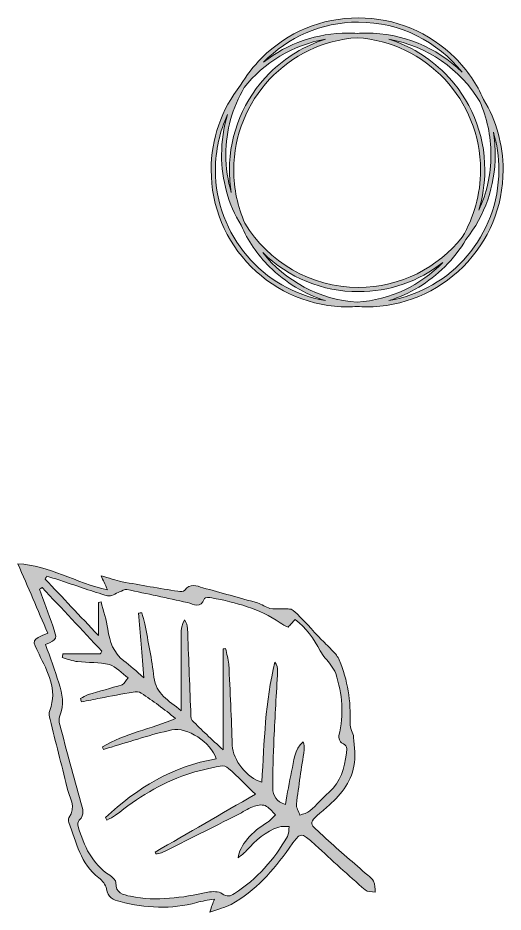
# Model space of a CAD drawing. Header units: inches. Extents: x 792 to 7891, y -1041 to 2748.
# Drawn here: x 2621 to 3759, y -1008 to 1087 of the extents above; entities that cross this region are included whole.
import ezdxf

# ---------------------------------------------------------------- set-up
doc = ezdxf.new("R2010")
doc.units = ezdxf.units.IN
doc.header["$MEASUREMENT"] = 0
doc.layers.add('Layer 1', color=7, linetype='Continuous')

# ---------------------------------------------------------------- blocks, each defined once
blk = doc.blocks.new('block 8')
at = {"layer": 'Layer 1', "lineweight": 0}
for points, knots in [([(3455.1, -935.5), (3453, -930), (3446.5, -926.1), (3441.7, -921.9), (3408.9, -893.1), (3375.1, -865.4), (3343.4, -835.4), (3302.6, -796.8), (3295.1, -805.2), (3345.2, -762.2), (3376, -735.8), (3401.7, -706.2), (3409, -665.8), (3412.9, -644.2), (3409.9, -621), (3408.2, -598.7), (3407.4, -587.6), (3399.2, -576.7), (3399.8, -565.9), (3402.2, -514.2), (3394.1, -464.6), (3374.5, -417), (3371.4, -409.4), (3365.4, -402.8), (3359.8, -396.6), (3351.4, -387.3), (3341.9, -378.9), (3333.2, -369.9), (3311.2, -346.9), (3290.1, -322.9), (3266.8, -301.2), (3261.2, -296), (3248.6, -298.3), (3239.2, -297.6), (3230.1, -297), (3220.6, -298.7), (3212.1, -296.4), (3201.9, -293.7), (3192.9, -286.5), (3182.7, -283.6), (3140.2, -271.3), (3097.4, -259.9), (3054.8, -247.9), (3039.7, -243.7), (3024.9, -236.7), (3012.2, -253.8), (3009.9, -256.9), (3001.6, -257.1), (2996.4, -256.3), (2952.7, -249.2), (2908.9, -242), (2865.4, -233.9), (2850, -231), (2835.1, -225.3), (2815.9, -219.7), (2821.3, -231.3), (2824.7, -238.5), (2831.4, -252.9), (2756.3, -236.7), (2694.2, -195.6), (2621, -191.9), (2644.7, -246.7), (2667.7, -299.9), (2691.1, -354.2), (2651.4, -371.2), (2654.4, -369.8), (2670.6, -403.5), (2690.2, -444.5), (2715.2, -486), (2695.6, -535.4), (2693.2, -541.4), (2694.7, -549.8), (2696.4, -556.5), (2709.3, -609.3), (2723.3, -661.8), (2735.7, -714.6), (2741.3, -738.3), (2759.3, -761.7), (2740.6, -787.5), (2739, -789.8), (2739.6, -794.8), (2740.7, -797.9), (2757.8, -844.5), (2767.6, -895), (2810.8, -927.9), (2818.8, -934.1), (2827.1, -944.2), (2828.7, -953.5), (2832.1, -973), (2844.6, -979.6), (2860.5, -983.5), (2920.4, -998.3), (2980.4, -1002.8), (3040.8, -985.4), (3053.2, -981.8), (3066.1, -980.4), (3081.8, -977.5), (3077.9, -988.2), (3075.6, -994.5), (3070.7, -1008.1), (3091.1, -1000.8), (3107, -997.3), (3120.8, -989.9), (3178.4, -958.9), (3219.9, -910.5), (3256.9, -858.3), (3284.4, -819.5), (3283.4, -818.8), (3318.8, -851.1), (3357.4, -886.3), (3395.7, -921.8), (3435.1, -956.2), (3440.4, -960.9), (3450.9, -959.9), (3459, -961.5), (3457.9, -952.8), (3458.1, -943.5), (3455.1, -935.5)], [0, 0, 0, 0, 1, 1, 1, 2, 2, 2, 3, 3, 3, 4, 4, 4, 5, 5, 5, 6, 6, 6, 7, 7, 7, 8, 8, 8, 9, 9, 9, 10, 10, 10, 11, 11, 11, 12, 12, 12, 13, 13, 13, 14, 14, 14, 15, 15, 15, 16, 16, 16, 17, 17, 17, 18, 18, 18, 19, 19, 19, 20, 20, 20, 21, 21, 21, 22, 22, 22, 23, 23, 23, 24, 24, 24, 25, 25, 25, 26, 26, 26, 27, 27, 27, 28, 28, 28, 29, 29, 29, 30, 30, 30, 31, 31, 31, 32, 32, 32, 33, 33, 33, 34, 34, 34, 35, 35, 35, 36, 36, 36, 37, 37, 37, 38, 38, 38, 39, 39, 39, 39]), ([(3282.3, -780.8), (3279.4, -772.2), (3273.2, -763.1), (3274.1, -755), (3279.2, -712.4), (3286.2, -670), (3292.2, -627.6), (3293.1, -621.6), (3292.4, -615.4), (3289.9, -608.7), (3268.1, -627.2), (3268.7, -654.4), (3262.8, -678.7), (3256.9, -703.6), (3253.2, -729), (3248.2, -755.7), (3227.1, -749.9), (3218.7, -735.2), (3218.6, -717.4), (3218.3, -678.8), (3219.6, -640.2), (3221.4, -601.7), (3223.8, -548.8), (3227.3, -496), (3229.9, -443.2), (3230.3, -436.2), (3228.3, -429.1), (3223.8, -422.1), (3200.7, -514.6), (3198.7, -609.1), (3193.1, -703.4), (3158.2, -694.6), (3124.8, -651.2), (3123.7, -617.8), (3121.7, -554.2), (3118.7, -490.6), (3115.4, -427), (3114.7, -414.8), (3110.5, -402.6), (3108, -390.5), (3106, -390.7), (3104, -391), (3102, -391.2), (3102, -391.2), (3102, -628.1), (3102, -628.1), (3074.8, -602.4), (3051.4, -581.3), (3029.7, -558.7), (3025.3, -554.2), (3026.5, -543.8), (3026.2, -536), (3023.6, -471.7), (3021.4, -407.4), (3018.7, -343.1), (3018.5, -336.5), (3016.3, -330), (3011.3, -323.5), (3000.1, -344.8), (3004.6, -367.8), (3003.8, -390), (3003, -413.5), (3004, -437.2), (3004, -460.8), (3004.1, -484), (3004.1, -507.2), (3004.1, -536.1), (2974.1, -511.9), (2944.5, -496.9), (2940, -457.5), (2935.3, -415.7), (2926.2, -374.4), (2918.7, -332.9), (2917.1, -324), (2913.9, -315.4), (2911.5, -306.7), (2908.9, -307), (2906.3, -307.3), (2903.6, -307.5), (2907.7, -355.5), (2911.7, -403.4), (2916.3, -458.9), (2897.8, -443), (2884.4, -430.3), (2869.7, -419.2), (2845, -400.4), (2836.3, -374.6), (2832, -345.2), (2828.8, -323.5), (2821.4, -302.3), (2815.9, -280.9), (2813.9, -281.4), (2812, -281.9), (2810, -282.4), (2810, -282.4), (2810, -360.1), (2810, -360.1), (2766.1, -313.6), (2725.5, -270.6), (2684.9, -227.6), (2686.4, -225.3), (2687.8, -223), (2689.2, -220.7), (2701.5, -224.7), (2713.8, -228.6), (2726, -232.6), (2761.1, -244.3), (2795.9, -257), (2831.4, -266.9), (2839.3, -269), (2850, -261.1), (2859.4, -257.8), (2865.1, -255.8), (2871.3, -251.2), (2876.3, -252.2), (2923.8, -261.8), (2971.1, -272.3), (3018.4, -282.8), (3033.4, -286.1), (3050, -298.7), (3058.6, -273.1), (3059.3, -270.8), (3070.1, -270.3), (3075.7, -271.5), (3132.1, -282.5), (3187.3, -296.8), (3235.6, -330.1), (3241.3, -334.1), (3247.8, -336.9), (3254.5, -340.6), (3260.1, -334.5), (3264.7, -329.3), (3271.1, -322.2), (3297.2, -341.9), (3314.8, -367.8), (3330, -396.1), (3336.5, -408.1), (3346.8, -417.9), (3354.8, -429.1), (3359.2, -435.3), (3364, -441.8), (3366.3, -448.9), (3381.5, -496.8), (3386.2, -545.2), (3373.8, -594.6), (3372.6, -599.7), (3376.4, -610.3), (3380.1, -611.6), (3393.6, -616.3), (3392.7, -626), (3391.2, -635.9), (3386.2, -670.2), (3378.9, -703.2), (3350.4, -727.5), (3334.6, -740.9), (3321.5, -757.3), (3305.9, -770.9), (3299.8, -776.2), (3290.3, -777.6), (3282.3, -780.8)], [0, 0, 0, 0, 1, 1, 1, 2, 2, 2, 3, 3, 3, 4, 4, 4, 5, 5, 5, 6, 6, 6, 7, 7, 7, 8, 8, 8, 9, 9, 9, 10, 10, 10, 11, 11, 11, 12, 12, 12, 13, 13, 13, 14, 14, 14, 15, 15, 15, 16, 16, 16, 17, 17, 17, 18, 18, 18, 19, 19, 19, 20, 20, 20, 21, 21, 21, 22, 22, 22, 23, 23, 23, 24, 24, 24, 25, 25, 25, 26, 26, 26, 27, 27, 27, 28, 28, 28, 29, 29, 29, 30, 30, 30, 31, 31, 31, 32, 32, 32, 33, 33, 33, 34, 34, 34, 35, 35, 35, 36, 36, 36, 37, 37, 37, 38, 38, 38, 39, 39, 39, 40, 40, 40, 41, 41, 41, 42, 42, 42, 43, 43, 43, 44, 44, 44, 45, 45, 45, 46, 46, 46, 47, 47, 47, 48, 48, 48, 49, 49, 49, 50, 50, 50, 51, 51, 51, 52, 52, 52, 53, 53, 53, 53]), ([(3253, -830.9), (3222, -885.1), (3181.5, -930.6), (3128.8, -964.8), (3119.1, -971), (3111.6, -972.7), (3100.1, -964.9), (3091.7, -959.2), (3076.9, -959.2), (3066, -961.5), (3006.2, -974.2), (2946.4, -983.8), (2885.3, -971), (2867.6, -967.3), (2849.9, -964.3), (2850.9, -939), (2851.1, -933.3), (2842.8, -925.8), (2836.7, -921.8), (2794.4, -895), (2776.1, -852.8), (2762.2, -807.8), (2760.8, -803.2), (2761.6, -795.3), (2764.6, -792.5), (2778.8, -779.5), (2773.1, -765.9), (2768.9, -751.1), (2751.8, -690.6), (2735.4, -630), (2719.3, -569.3), (2717.5, -562.7), (2716.5, -554.3), (2719.1, -548.5), (2731.2, -522), (2725, -496.4), (2717, -471.1), (2707.6, -441.4), (2696.8, -412.1), (2686, -380.8), (2713.6, -369.1), (2713.9, -368.6), (2702.9, -337.3), (2692.7, -308.7), (2682.3, -280.1), (2671.9, -251.5), (2673.9, -250.1), (2675.9, -248.6), (2677.9, -247.2), (2724.5, -297), (2771, -346.7), (2817.6, -396.4), (2816.5, -398.7), (2815.4, -400.9), (2814.3, -403.1), (2814.3, -403.1), (2726.7, -403.1), (2726.7, -403.1), (2726.2, -406), (2725.7, -408.9), (2725.1, -411.8), (2737.1, -415), (2748.9, -419.7), (2761.1, -421.1), (2785.9, -423.9), (2811.9, -421.5), (2835.5, -428), (2851.7, -432.4), (2864.7, -448.3), (2879.2, -459.1), (2874.6, -464.6), (2871.1, -473.2), (2865.4, -475.1), (2839.1, -483.8), (2812.1, -490.5), (2785.5, -498.4), (2779.2, -500.3), (2773.7, -504.6), (2767.8, -507.8), (2768.5, -510.3), (2769.3, -512.9), (2770, -515.5), (2784.5, -512.6), (2799, -509.5), (2813.6, -506.8), (2839.5, -501.9), (2865.3, -496.8), (2891.3, -492.6), (2897.3, -491.6), (2905.3, -491.7), (2910, -494.8), (2937.5, -513.1), (2964.4, -532.4), (2990.4, -554.3), (2932.3, -578.8), (2871.9, -589.9), (2819.6, -620.9), (2820.2, -622.9), (2820.9, -624.9), (2821.6, -626.9), (2827.8, -625), (2833.9, -623), (2840.2, -621.2), (2887.4, -607.6), (2934.1, -591.5), (2982, -581.1), (3018.4, -573.3), (3073.3, -610.7), (3086.2, -648.8), (2984.1, -666.1), (2900.4, -717.6), (2826.4, -786.3), (2827.5, -788.3), (2828.6, -790.3), (2829.6, -792.3), (2836.5, -788.6), (2844.2, -785.9), (2850.2, -781.1), (2900.8, -740.6), (2955.1, -706.5), (3016.8, -685.6), (3042.4, -677), (3069.1, -671.3), (3095.6, -665.7), (3101.6, -664.4), (3110.6, -667.1), (3115.2, -671.2), (3136.7, -690.8), (3157.1, -711.6), (3178, -732), (3097.6, -778.3), (3020.2, -822.8), (2942.8, -867.3), (2943.3, -868.8), (2943.7, -870.3), (2944.1, -871.9), (2948.8, -871), (2954, -871.2), (2958.1, -869.1), (3017.5, -839.6), (3076.8, -809.9), (3136, -780.1), (3148.1, -774), (3159.4, -765.9), (3172, -761.1), (3180.8, -757.8), (3192.5, -755.3), (3200.5, -758.6), (3210, -762.4), (3216.9, -772.7), (3225, -780.3), (3218.5, -786.3), (3212.9, -793.8), (3205.4, -798.2), (3171.4, -818.3), (3140, -852), (3137.1, -881), (3143.9, -875.4), (3151.5, -870.6), (3157.3, -864.1), (3178.5, -840.3), (3201.4, -818.8), (3232.5, -809), (3240.1, -806.6), (3248.8, -808), (3257, -807.6), (3255.8, -815.4), (3256.6, -824.5), (3253, -830.9)], [0, 0, 0, 0, 1, 1, 1, 2, 2, 2, 3, 3, 3, 4, 4, 4, 5, 5, 5, 6, 6, 6, 7, 7, 7, 8, 8, 8, 9, 9, 9, 10, 10, 10, 11, 11, 11, 12, 12, 12, 13, 13, 13, 14, 14, 14, 15, 15, 15, 16, 16, 16, 17, 17, 17, 18, 18, 18, 19, 19, 19, 20, 20, 20, 21, 21, 21, 22, 22, 22, 23, 23, 23, 24, 24, 24, 25, 25, 25, 26, 26, 26, 27, 27, 27, 28, 28, 28, 29, 29, 29, 30, 30, 30, 31, 31, 31, 32, 32, 32, 33, 33, 33, 34, 34, 34, 35, 35, 35, 36, 36, 36, 37, 37, 37, 38, 38, 38, 39, 39, 39, 40, 40, 40, 41, 41, 41, 42, 42, 42, 43, 43, 43, 44, 44, 44, 45, 45, 45, 46, 46, 46, 47, 47, 47, 48, 48, 48, 49, 49, 49, 50, 50, 50, 51, 51, 51, 52, 52, 52, 53, 53, 53, 54, 54, 54, 55, 55, 55, 56, 56, 56, 56])]:
    blk.add_open_spline(points, degree=3, knots=knots, dxfattribs=at)

msp = doc.modelspace()

# ---------------------------------------------------------------- hatches: boundary and pattern name
at = {"layer": 'Layer 1', "true_color": 0x54320c}
h = msp.add_hatch(color=48, dxfattribs=at)
h.dxf.hatch_style = 2
edge = h.paths.add_edge_path()
edge.add_spline(control_points=[(3713, 896.4), (3697.2, 932.1), (3674.7, 965), (3646.2, 993.5), (3585.7, 1054.1), (3505.1, 1087.5), (3419.4, 1087.5), (3333.7, 1087.5), (3253.2, 1054.1), (3192.6, 993.5), (3173.2, 974.1), (3156.5, 952.6), (3142.9, 929.5), (3098.4, 873.2), (3074.2, 804), (3074.2, 731.1), (3074.2, 645.4), (3107.6, 564.9), (3168.2, 504.3), (3228.8, 443.7), (3309.3, 410.3), (3395, 410.3), (3402.2, 410.3), (3409.4, 410.6), (3416.5, 411), (3423.6, 410.6), (3430.7, 410.3), (3437.9, 410.3), (3523.6, 410.3), (3604.2, 443.7), (3664.7, 504.3), (3725.3, 564.9), (3758.7, 645.4), (3758.7, 731.1), (3758.7, 790.3), (3742.8, 847), (3713, 896.4)], knot_values=[0, 0, 0, 0, 1, 1, 1, 2, 2, 2, 3, 3, 3, 4, 4, 4, 5, 5, 5, 6, 6, 6, 7, 7, 7, 8, 8, 8, 9, 9, 9, 10, 10, 10, 11, 11, 11, 12, 12, 12, 12], degree=3, periodic=1)
edge = h.paths.add_edge_path()
edge.add_spline(control_points=[(3730.2, 766.7), (3730.2, 720.4), (3720, 676.5), (3701.9, 637.1), (3711, 667.1), (3715.8, 698.8), (3715.8, 731.1), (3715.8, 816.8), (3682.4, 897.4), (3621.8, 957.9), (3584.6, 995.2), (3539.8, 1022.1), (3491, 1037.4), (3581.2, 1021.8), (3658.2, 967.2), (3703.9, 891.7), (3720.8, 853.4), (3730.2, 811.1), (3730.2, 766.7)], knot_values=[0, 0, 0, 0, 1, 1, 1, 2, 2, 2, 3, 3, 3, 4, 4, 4, 5, 5, 5, 6, 6, 6, 6], degree=3, periodic=1)
edge = h.paths.add_edge_path()
edge.add_spline(control_points=[(3416.5, 421.1), (3327, 427.2), (3247.8, 471.4), (3195, 537.5), (3255.3, 478.4), (3334.9, 445.9), (3419.4, 445.9), (3492.1, 445.9), (3561, 469.9), (3617.3, 514.1), (3565.5, 461.1), (3494.9, 426.5), (3416.5, 421.1)], knot_values=[0, 0, 0, 0, 1, 1, 1, 2, 2, 2, 3, 3, 3, 4, 4, 4, 4], degree=3, periodic=1)
edge = h.paths.add_edge_path()
edge.add_spline(control_points=[(3419.4, 455.9), (3306.8, 455.9), (3207.9, 516.1), (3153.4, 606.1), (3136.5, 644.4), (3127.1, 686.7), (3127.1, 731.1), (3127.1, 895.3), (3255.1, 1030.1), (3416.5, 1041.1), (3577.9, 1030.1), (3705.8, 895.3), (3705.8, 731.1), (3705.8, 673.8), (3690.2, 620), (3662.9, 573.8), (3606, 502), (3518, 455.9), (3419.4, 455.9)], knot_values=[0, 0, 0, 0, 1, 1, 1, 2, 2, 2, 3, 3, 3, 4, 4, 4, 5, 5, 5, 6, 6, 6, 6], degree=3, periodic=1)
edge = h.paths.add_edge_path()
edge.add_spline(control_points=[(3341.9, 1037.4), (3293.1, 1022.1), (3248.3, 995.2), (3211.1, 957.9), (3150.5, 897.4), (3117.1, 816.8), (3117.1, 731.1), (3117.1, 713.2), (3118.6, 695.6), (3121.4, 678.3), (3113.1, 706.3), (3108.6, 736), (3108.6, 766.7), (3108.6, 824), (3124.3, 877.8), (3151.5, 924), (3198, 982.6), (3265.2, 1024.1), (3341.9, 1037.4)], knot_values=[0, 0, 0, 0, 1, 1, 1, 2, 2, 2, 3, 3, 3, 4, 4, 4, 5, 5, 5, 6, 6, 6, 6], degree=3, periodic=1)
edge = h.paths.add_edge_path()
edge.add_spline(control_points=[(3419.4, 1077.5), (3517.6, 1077.5), (3605.3, 1031.7), (3662.3, 960.3), (3602, 1019.4), (3522.5, 1051.9), (3437.9, 1051.9), (3430.7, 1051.9), (3423.6, 1051.6), (3416.5, 1051.2), (3409.4, 1051.6), (3402.2, 1051.9), (3395, 1051.9), (3322.4, 1051.9), (3253.4, 1027.9), (3197.2, 983.7), (3253.6, 1041.5), (3332.4, 1077.5), (3419.4, 1077.5)], knot_values=[0, 0, 0, 0, 1, 1, 1, 2, 2, 2, 3, 3, 3, 4, 4, 4, 5, 5, 5, 6, 6, 6, 6], degree=3, periodic=1)
edge = h.paths.add_edge_path()
edge.add_spline(control_points=[(3084.2, 731.1), (3084.2, 777.3), (3094.4, 821.3), (3112.6, 860.7), (3103.4, 830.6), (3098.6, 799), (3098.6, 766.7), (3098.6, 707.5), (3114.5, 650.8), (3144.3, 601.4), (3160.1, 565.7), (3182.6, 532.8), (3211.1, 504.3), (3248.3, 467.1), (3293.1, 440.1), (3341.9, 424.9), (3195.8, 450.1), (3084.2, 577.8), (3084.2, 731.1)], knot_values=[0, 0, 0, 0, 1, 1, 1, 2, 2, 2, 3, 3, 3, 4, 4, 4, 5, 5, 5, 6, 6, 6, 6], degree=3, periodic=1)
edge = h.paths.add_edge_path()
edge.add_spline(control_points=[(3491, 424.9), (3539.8, 440.1), (3584.6, 467.1), (3621.8, 504.3), (3641.3, 523.7), (3657.9, 545.2), (3671.5, 568.2), (3716, 624.6), (3740.2, 693.8), (3740.2, 766.7), (3740.2, 784.6), (3738.7, 802.2), (3735.9, 819.5), (3744.2, 791.5), (3748.7, 761.8), (3748.7, 731.1), (3748.7, 577.8), (3637.2, 450.1), (3491, 424.9)], knot_values=[0, 0, 0, 0, 1, 1, 1, 2, 2, 2, 3, 3, 3, 4, 4, 4, 5, 5, 5, 6, 6, 6, 6], degree=3, periodic=1)
h = msp.add_hatch(color=48, dxfattribs=at)
h.dxf.hatch_style = 2
edge = h.paths.add_edge_path()
edge.add_spline(control_points=[(3455.1, -935.5), (3453, -930), (3446.5, -926.1), (3441.7, -921.9), (3408.9, -893.1), (3375.1, -865.4), (3343.4, -835.4), (3302.6, -796.8), (3295.1, -805.2), (3345.2, -762.2), (3376, -735.8), (3401.7, -706.2), (3409, -665.8), (3412.9, -644.2), (3409.9, -621), (3408.2, -598.7), (3407.4, -587.6), (3399.2, -576.7), (3399.8, -565.9), (3402.2, -514.2), (3394.1, -464.6), (3374.5, -417), (3371.4, -409.4), (3365.4, -402.8), (3359.8, -396.6), (3351.4, -387.3), (3341.9, -378.9), (3333.2, -369.9), (3311.2, -346.9), (3290.1, -322.9), (3266.8, -301.2), (3261.2, -296), (3248.6, -298.3), (3239.2, -297.6), (3230.1, -297), (3220.6, -298.7), (3212.1, -296.4), (3201.9, -293.7), (3192.9, -286.5), (3182.7, -283.6), (3140.2, -271.3), (3097.4, -259.9), (3054.8, -247.9), (3039.7, -243.7), (3024.9, -236.7), (3012.2, -253.8), (3009.9, -256.9), (3001.6, -257.1), (2996.4, -256.3), (2952.7, -249.2), (2908.9, -242), (2865.4, -233.9), (2850, -231), (2835.1, -225.3), (2815.9, -219.7), (2821.3, -231.3), (2824.7, -238.5), (2831.4, -252.9), (2756.3, -236.7), (2694.2, -195.6), (2621, -191.9), (2644.7, -246.7), (2667.7, -299.9), (2691.1, -354.2), (2651.4, -371.2), (2654.4, -369.8), (2670.6, -403.5), (2690.2, -444.5), (2715.2, -486), (2695.6, -535.4), (2693.2, -541.4), (2694.7, -549.8), (2696.4, -556.5), (2709.3, -609.3), (2723.3, -661.8), (2735.7, -714.6), (2741.3, -738.3), (2759.3, -761.7), (2740.6, -787.5), (2739, -789.8), (2739.6, -794.8), (2740.7, -797.9), (2757.8, -844.5), (2767.6, -895), (2810.8, -927.9), (2818.8, -934.1), (2827.1, -944.2), (2828.7, -953.5), (2832.1, -973), (2844.6, -979.6), (2860.5, -983.5), (2920.4, -998.3), (2980.4, -1002.8), (3040.8, -985.4), (3053.2, -981.8), (3066.1, -980.4), (3081.8, -977.5), (3077.9, -988.2), (3075.6, -994.5), (3070.7, -1008.1), (3091.1, -1000.8), (3107, -997.3), (3120.8, -989.9), (3178.4, -958.9), (3219.9, -910.5), (3256.9, -858.3), (3284.4, -819.5), (3283.4, -818.8), (3318.8, -851.1), (3357.4, -886.3), (3395.7, -921.8), (3435.1, -956.2), (3440.4, -960.9), (3450.9, -959.9), (3459, -961.5), (3457.9, -952.8), (3458.1, -943.5), (3455.1, -935.5)], knot_values=[0, 0, 0, 0, 1, 1, 1, 2, 2, 2, 3, 3, 3, 4, 4, 4, 5, 5, 5, 6, 6, 6, 7, 7, 7, 8, 8, 8, 9, 9, 9, 10, 10, 10, 11, 11, 11, 12, 12, 12, 13, 13, 13, 14, 14, 14, 15, 15, 15, 16, 16, 16, 17, 17, 17, 18, 18, 18, 19, 19, 19, 20, 20, 20, 21, 21, 21, 22, 22, 22, 23, 23, 23, 24, 24, 24, 25, 25, 25, 26, 26, 26, 27, 27, 27, 28, 28, 28, 29, 29, 29, 30, 30, 30, 31, 31, 31, 32, 32, 32, 33, 33, 33, 34, 34, 34, 35, 35, 35, 36, 36, 36, 37, 37, 37, 38, 38, 38, 39, 39, 39, 39], degree=3, periodic=1)
edge = h.paths.add_edge_path()
edge.add_spline(control_points=[(3253, -830.9), (3222, -885.1), (3181.5, -930.6), (3128.8, -964.8), (3119.1, -971), (3111.6, -972.7), (3100.1, -964.9), (3091.7, -959.2), (3076.9, -959.2), (3066, -961.5), (3006.2, -974.2), (2946.4, -983.8), (2885.3, -971), (2867.6, -967.3), (2849.9, -964.3), (2850.9, -939), (2851.1, -933.3), (2842.8, -925.8), (2836.7, -921.8), (2794.4, -895), (2776.1, -852.8), (2762.2, -807.8), (2760.8, -803.2), (2761.6, -795.3), (2764.6, -792.5), (2778.8, -779.5), (2773.1, -765.9), (2768.9, -751.1), (2751.8, -690.6), (2735.4, -630), (2719.3, -569.3), (2717.5, -562.7), (2716.5, -554.3), (2719.1, -548.5), (2731.2, -522), (2725, -496.4), (2717, -471.1), (2707.6, -441.4), (2696.8, -412.1), (2686, -380.8), (2713.6, -369.1), (2713.9, -368.6), (2702.9, -337.3), (2692.7, -308.7), (2682.3, -280.1), (2671.9, -251.5), (2673.9, -250.1), (2675.9, -248.6), (2677.9, -247.2), (2724.5, -297), (2771, -346.7), (2817.6, -396.4), (2816.5, -398.7), (2815.4, -400.9), (2814.3, -403.1), (2814.3, -403.1), (2726.7, -403.1), (2726.7, -403.1), (2726.2, -406), (2725.7, -408.9), (2725.1, -411.8), (2737.1, -415), (2748.9, -419.7), (2761.1, -421.1), (2785.9, -423.9), (2811.9, -421.5), (2835.5, -428), (2851.7, -432.4), (2864.7, -448.3), (2879.2, -459.1), (2874.6, -464.6), (2871.1, -473.2), (2865.4, -475.1), (2839.1, -483.8), (2812.1, -490.5), (2785.5, -498.4), (2779.2, -500.3), (2773.7, -504.6), (2767.8, -507.8), (2768.5, -510.3), (2769.3, -512.9), (2770, -515.5), (2784.5, -512.6), (2799, -509.5), (2813.6, -506.8), (2839.5, -501.9), (2865.3, -496.8), (2891.3, -492.6), (2897.3, -491.6), (2905.3, -491.7), (2910, -494.8), (2937.5, -513.1), (2964.4, -532.4), (2990.4, -554.3), (2932.3, -578.8), (2871.9, -589.9), (2819.6, -620.9), (2820.2, -622.9), (2820.9, -624.9), (2821.6, -626.9), (2827.8, -625), (2833.9, -623), (2840.2, -621.2), (2887.4, -607.6), (2934.1, -591.5), (2982, -581.1), (3018.4, -573.3), (3073.3, -610.7), (3086.2, -648.8), (2984.1, -666.1), (2900.4, -717.6), (2826.4, -786.3), (2827.5, -788.3), (2828.6, -790.3), (2829.6, -792.3), (2836.5, -788.6), (2844.2, -785.9), (2850.2, -781.1), (2900.8, -740.6), (2955.1, -706.5), (3016.8, -685.6), (3042.4, -677), (3069.1, -671.3), (3095.6, -665.7), (3101.6, -664.4), (3110.6, -667.1), (3115.2, -671.2), (3136.7, -690.8), (3157.1, -711.6), (3178, -732), (3097.6, -778.3), (3020.2, -822.8), (2942.8, -867.3), (2943.3, -868.8), (2943.7, -870.3), (2944.1, -871.9), (2948.8, -871), (2954, -871.2), (2958.1, -869.1), (3017.5, -839.6), (3076.8, -809.9), (3136, -780.1), (3148.1, -774), (3159.4, -765.9), (3172, -761.1), (3180.8, -757.8), (3192.5, -755.3), (3200.5, -758.6), (3210, -762.4), (3216.9, -772.7), (3225, -780.3), (3218.5, -786.3), (3212.9, -793.8), (3205.4, -798.2), (3171.4, -818.3), (3140, -852), (3137.1, -881), (3143.9, -875.4), (3151.5, -870.6), (3157.3, -864.1), (3178.5, -840.3), (3201.4, -818.8), (3232.5, -809), (3240.1, -806.6), (3248.8, -808), (3257, -807.6), (3255.8, -815.4), (3256.6, -824.5), (3253, -830.9)], knot_values=[0, 0, 0, 0, 1, 1, 1, 2, 2, 2, 3, 3, 3, 4, 4, 4, 5, 5, 5, 6, 6, 6, 7, 7, 7, 8, 8, 8, 9, 9, 9, 10, 10, 10, 11, 11, 11, 12, 12, 12, 13, 13, 13, 14, 14, 14, 15, 15, 15, 16, 16, 16, 17, 17, 17, 18, 18, 18, 19, 19, 19, 20, 20, 20, 21, 21, 21, 22, 22, 22, 23, 23, 23, 24, 24, 24, 25, 25, 25, 26, 26, 26, 27, 27, 27, 28, 28, 28, 29, 29, 29, 30, 30, 30, 31, 31, 31, 32, 32, 32, 33, 33, 33, 34, 34, 34, 35, 35, 35, 36, 36, 36, 37, 37, 37, 38, 38, 38, 39, 39, 39, 40, 40, 40, 41, 41, 41, 42, 42, 42, 43, 43, 43, 44, 44, 44, 45, 45, 45, 46, 46, 46, 47, 47, 47, 48, 48, 48, 49, 49, 49, 50, 50, 50, 51, 51, 51, 52, 52, 52, 53, 53, 53, 54, 54, 54, 55, 55, 55, 56, 56, 56, 56], degree=3, periodic=1)
edge = h.paths.add_edge_path()
edge.add_spline(control_points=[(3282.3, -780.8), (3279.4, -772.2), (3273.2, -763.1), (3274.1, -755), (3279.2, -712.4), (3286.2, -670), (3292.2, -627.6), (3293.1, -621.6), (3292.4, -615.4), (3289.9, -608.7), (3268.1, -627.2), (3268.7, -654.4), (3262.8, -678.7), (3256.9, -703.6), (3253.2, -729), (3248.2, -755.7), (3227.1, -749.9), (3218.7, -735.2), (3218.6, -717.4), (3218.3, -678.8), (3219.6, -640.2), (3221.4, -601.7), (3223.8, -548.8), (3227.3, -496), (3229.9, -443.2), (3230.3, -436.2), (3228.3, -429.1), (3223.8, -422.1), (3200.7, -514.6), (3198.7, -609.1), (3193.1, -703.4), (3158.2, -694.6), (3124.8, -651.2), (3123.7, -617.8), (3121.7, -554.2), (3118.7, -490.6), (3115.4, -427), (3114.7, -414.8), (3110.5, -402.6), (3108, -390.5), (3106, -390.7), (3104, -391), (3102, -391.2), (3102, -391.2), (3102, -628.1), (3102, -628.1), (3074.8, -602.4), (3051.4, -581.3), (3029.7, -558.7), (3025.3, -554.2), (3026.5, -543.8), (3026.2, -536), (3023.6, -471.7), (3021.4, -407.4), (3018.7, -343.1), (3018.5, -336.5), (3016.3, -330), (3011.3, -323.5), (3000.1, -344.8), (3004.6, -367.8), (3003.8, -390), (3003, -413.5), (3004, -437.2), (3004, -460.8), (3004.1, -484), (3004.1, -507.2), (3004.1, -536.1), (2974.1, -511.9), (2944.5, -496.9), (2940, -457.5), (2935.3, -415.7), (2926.2, -374.4), (2918.7, -332.9), (2917.1, -324), (2913.9, -315.4), (2911.5, -306.7), (2908.9, -307), (2906.3, -307.3), (2903.6, -307.5), (2907.7, -355.5), (2911.7, -403.4), (2916.3, -458.9), (2897.8, -443), (2884.4, -430.3), (2869.7, -419.2), (2845, -400.4), (2836.3, -374.6), (2832, -345.2), (2828.8, -323.5), (2821.4, -302.3), (2815.9, -280.9), (2813.9, -281.4), (2812, -281.9), (2810, -282.4), (2810, -282.4), (2810, -360.1), (2810, -360.1), (2766.1, -313.6), (2725.5, -270.6), (2684.9, -227.6), (2686.4, -225.3), (2687.8, -223), (2689.2, -220.7), (2701.5, -224.7), (2713.8, -228.6), (2726, -232.6), (2761.1, -244.3), (2795.9, -257), (2831.4, -266.9), (2839.3, -269), (2850, -261.1), (2859.4, -257.8), (2865.1, -255.8), (2871.3, -251.2), (2876.3, -252.2), (2923.8, -261.8), (2971.1, -272.3), (3018.4, -282.8), (3033.4, -286.1), (3050, -298.7), (3058.6, -273.1), (3059.3, -270.8), (3070.1, -270.3), (3075.7, -271.5), (3132.1, -282.5), (3187.3, -296.8), (3235.6, -330.1), (3241.3, -334.1), (3247.8, -336.9), (3254.5, -340.6), (3260.1, -334.5), (3264.7, -329.3), (3271.1, -322.2), (3297.2, -341.9), (3314.8, -367.8), (3330, -396.1), (3336.5, -408.1), (3346.8, -417.9), (3354.8, -429.1), (3359.2, -435.3), (3364, -441.8), (3366.3, -448.9), (3381.5, -496.8), (3386.2, -545.2), (3373.8, -594.6), (3372.6, -599.7), (3376.4, -610.3), (3380.1, -611.6), (3393.6, -616.3), (3392.7, -626), (3391.2, -635.9), (3386.2, -670.2), (3378.9, -703.2), (3350.4, -727.5), (3334.6, -740.9), (3321.5, -757.3), (3305.9, -770.9), (3299.8, -776.2), (3290.3, -777.6), (3282.3, -780.8)], knot_values=[0, 0, 0, 0, 1, 1, 1, 2, 2, 2, 3, 3, 3, 4, 4, 4, 5, 5, 5, 6, 6, 6, 7, 7, 7, 8, 8, 8, 9, 9, 9, 10, 10, 10, 11, 11, 11, 12, 12, 12, 13, 13, 13, 14, 14, 14, 15, 15, 15, 16, 16, 16, 17, 17, 17, 18, 18, 18, 19, 19, 19, 20, 20, 20, 21, 21, 21, 22, 22, 22, 23, 23, 23, 24, 24, 24, 25, 25, 25, 26, 26, 26, 27, 27, 27, 28, 28, 28, 29, 29, 29, 30, 30, 30, 31, 31, 31, 32, 32, 32, 33, 33, 33, 34, 34, 34, 35, 35, 35, 36, 36, 36, 37, 37, 37, 38, 38, 38, 39, 39, 39, 40, 40, 40, 41, 41, 41, 42, 42, 42, 43, 43, 43, 44, 44, 44, 45, 45, 45, 46, 46, 46, 47, 47, 47, 48, 48, 48, 49, 49, 49, 50, 50, 50, 51, 51, 51, 52, 52, 52, 53, 53, 53, 53], degree=3, periodic=1)

# ---------------------------------------------------------------- linework, layer by layer
at = {"layer": 'Layer 1', "lineweight": 0}
for points, knots in [([(3713, 896.4), (3697.2, 932.1), (3674.7, 965), (3646.2, 993.5), (3585.7, 1054.1), (3505.1, 1087.5), (3419.4, 1087.5), (3333.7, 1087.5), (3253.2, 1054.1), (3192.6, 993.5), (3173.2, 974.1), (3156.5, 952.6), (3142.9, 929.5), (3098.4, 873.2), (3074.2, 804), (3074.2, 731.1), (3074.2, 645.4), (3107.6, 564.9), (3168.2, 504.3), (3228.8, 443.7), (3309.3, 410.3), (3395, 410.3), (3402.2, 410.3), (3409.4, 410.6), (3416.5, 411), (3423.6, 410.6), (3430.7, 410.3), (3437.9, 410.3), (3523.6, 410.3), (3604.2, 443.7), (3664.7, 504.3), (3725.3, 564.9), (3758.7, 645.4), (3758.7, 731.1), (3758.7, 790.3), (3742.8, 847), (3713, 896.4)], [0, 0, 0, 0, 1, 1, 1, 2, 2, 2, 3, 3, 3, 4, 4, 4, 5, 5, 5, 6, 6, 6, 7, 7, 7, 8, 8, 8, 9, 9, 9, 10, 10, 10, 11, 11, 11, 12, 12, 12, 12]), ([(3419.4, 1077.5), (3517.6, 1077.5), (3605.3, 1031.7), (3662.3, 960.3), (3602, 1019.4), (3522.5, 1051.9), (3437.9, 1051.9), (3430.7, 1051.9), (3423.6, 1051.6), (3416.5, 1051.2), (3409.4, 1051.6), (3402.2, 1051.9), (3395, 1051.9), (3322.4, 1051.9), (3253.4, 1027.9), (3197.2, 983.7), (3253.6, 1041.5), (3332.4, 1077.5), (3419.4, 1077.5)], [0, 0, 0, 0, 1, 1, 1, 2, 2, 2, 3, 3, 3, 4, 4, 4, 5, 5, 5, 6, 6, 6, 6]), ([(3341.9, 1037.4), (3293.1, 1022.1), (3248.3, 995.2), (3211.1, 957.9), (3150.5, 897.4), (3117.1, 816.8), (3117.1, 731.1), (3117.1, 713.2), (3118.6, 695.6), (3121.4, 678.3), (3113.1, 706.3), (3108.6, 736), (3108.6, 766.7), (3108.6, 824), (3124.3, 877.8), (3151.5, 924), (3198, 982.6), (3265.2, 1024.1), (3341.9, 1037.4)], [0, 0, 0, 0, 1, 1, 1, 2, 2, 2, 3, 3, 3, 4, 4, 4, 5, 5, 5, 6, 6, 6, 6]), ([(3419.4, 455.9), (3306.8, 455.9), (3207.9, 516.1), (3153.4, 606.1), (3136.5, 644.4), (3127.1, 686.7), (3127.1, 731.1), (3127.1, 895.3), (3255.1, 1030.1), (3416.5, 1041.1), (3577.9, 1030.1), (3705.8, 895.3), (3705.8, 731.1), (3705.8, 673.8), (3690.2, 620), (3662.9, 573.8), (3606, 502), (3518, 455.9), (3419.4, 455.9)], [0, 0, 0, 0, 1, 1, 1, 2, 2, 2, 3, 3, 3, 4, 4, 4, 5, 5, 5, 6, 6, 6, 6]), ([(3730.2, 766.7), (3730.2, 720.4), (3720, 676.5), (3701.9, 637.1), (3711, 667.1), (3715.8, 698.8), (3715.8, 731.1), (3715.8, 816.8), (3682.4, 897.4), (3621.8, 957.9), (3584.6, 995.2), (3539.8, 1022.1), (3491, 1037.4), (3581.2, 1021.8), (3658.2, 967.2), (3703.9, 891.7), (3720.8, 853.4), (3730.2, 811.1), (3730.2, 766.7)], [0, 0, 0, 0, 1, 1, 1, 2, 2, 2, 3, 3, 3, 4, 4, 4, 5, 5, 5, 6, 6, 6, 6]), ([(3084.2, 731.1), (3084.2, 777.3), (3094.4, 821.3), (3112.6, 860.7), (3103.4, 830.6), (3098.6, 799), (3098.6, 766.7), (3098.6, 707.5), (3114.5, 650.8), (3144.3, 601.4), (3160.1, 565.7), (3182.6, 532.8), (3211.1, 504.3), (3248.3, 467.1), (3293.1, 440.1), (3341.9, 424.9), (3195.8, 450.1), (3084.2, 577.8), (3084.2, 731.1)], [0, 0, 0, 0, 1, 1, 1, 2, 2, 2, 3, 3, 3, 4, 4, 4, 5, 5, 5, 6, 6, 6, 6]), ([(3491, 424.9), (3539.8, 440.1), (3584.6, 467.1), (3621.8, 504.3), (3641.3, 523.7), (3657.9, 545.2), (3671.5, 568.2), (3716, 624.6), (3740.2, 693.8), (3740.2, 766.7), (3740.2, 784.6), (3738.7, 802.2), (3735.9, 819.5), (3744.2, 791.5), (3748.7, 761.8), (3748.7, 731.1), (3748.7, 577.8), (3637.2, 450.1), (3491, 424.9)], [0, 0, 0, 0, 1, 1, 1, 2, 2, 2, 3, 3, 3, 4, 4, 4, 5, 5, 5, 6, 6, 6, 6]), ([(3416.5, 421.1), (3327, 427.2), (3247.8, 471.4), (3195, 537.5), (3255.3, 478.4), (3334.9, 445.9), (3419.4, 445.9), (3492.1, 445.9), (3561, 469.9), (3617.3, 514.1), (3565.5, 461.1), (3494.9, 426.5), (3416.5, 421.1)], [0, 0, 0, 0, 1, 1, 1, 2, 2, 2, 3, 3, 3, 4, 4, 4, 4])]:
    msp.add_open_spline(points, degree=3, knots=knots, dxfattribs=at)

# ---------------------------------------------------------------- block references
at = {"layer": 'Layer 1'}
msp.add_blockref('block 8', (0, 0), dxfattribs=at)

doc.saveas('drawing.dxf')
